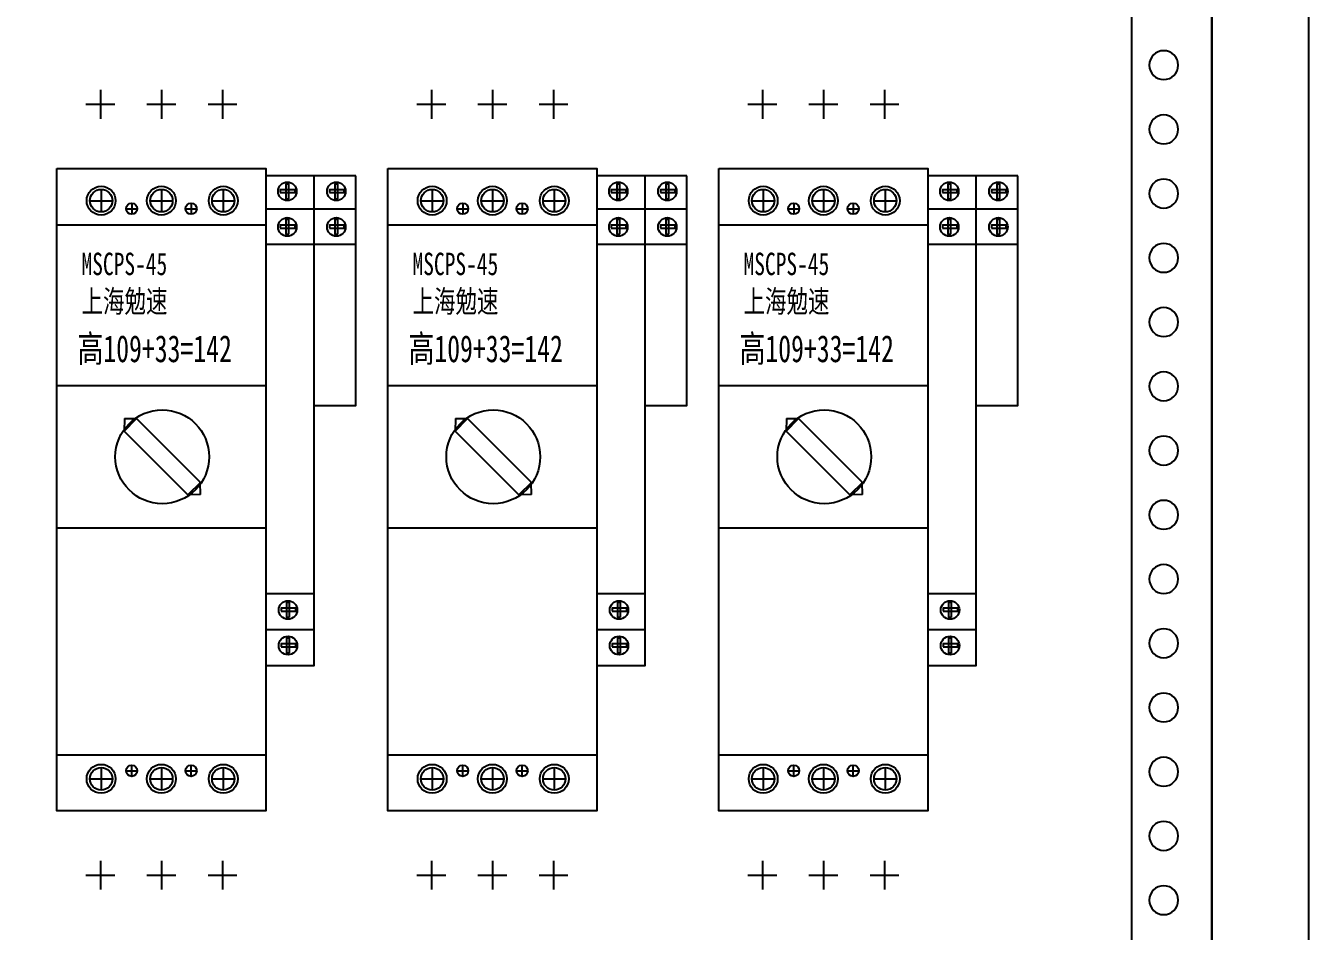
# Model space of a CAD drawing. Extents: x 1639574 to 1640374, y 397700 to 399700.
# Drawn here: x 1639974.6 to 1640373.7, y 398465.3 to 398747.3 of the extents above; entities that cross this region are included whole.
import ezdxf

# ---------------------------------------------------------------- set-up
doc = ezdxf.new("R2010")
doc.units = 0
doc.header["$MEASUREMENT"] = 0
for name, color, linetype in [('EQUIP-插座', 3, 'Continuous'), ('LY-JS-BJ', 7, 'Continuous'), ('布置图', 20, 'Continuous'), ('注释', 1, 'Continuous')]:
    doc.layers.add(name, color=color, linetype=linetype)
doc.styles.add('-宋体', font='', dxfattribs={"width": 0.65})
doc.styles.get('-宋体').set_extended_font_data('NSimSun')

# ---------------------------------------------------------------- blocks, each defined once
blk = doc.blocks.new('A$C621cb95d')
at = {"color": 0}
for p, q in [((93, -2.25), (65, -2.25)), ((13.75, -6.5), (13.75, -13.5)), ((32.5, -6.5), (32.5, -13.5)), ((51.75, -6.5), (51.75, -13.5)), ((10.25, -10), (17.25, -10)), ((29, -10), (36, -10)), ((48.25, -10), (55.25, -10)), ((65, -12.5), (93, -12.5)), ((0, -17.5), (65, -17.5)), ((65, -23.58), (93, -23.58)), ((0, -67.5), (65, -67.5)), ((21.04, -77.83), (20.87, -81.76)), ((21.04, -77.83), (24.76, -77.87)), ((44.67, -101.44), (44.6, -97.71)), ((44.67, -101.44), (40.74, -101.63)), ((65, -112), (0, -112)), ((65, -132.31), (80, -132.31)), ((65, -143.49), (80, -143.49)), ((0, -182.5), (65, -182.5)), ((13.75, -186.5), (13.75, -193.5)), ((32.5, -186.5), (32.5, -193.5)), ((51.75, -186.5), (51.75, -193.5)), ((10.25, -190), (17.25, -190)), ((29, -190), (36, -190)), ((48.25, -190), (55.25, -190))]:
    blk.add_line(p, q, dxfattribs=at)
at = {"color": 1}
for p, q in [((23.25, -10.9), (23.25, -14.1)), ((41.75, -10.9), (41.75, -14.1)), ((21.65, -12.5), (24.85, -12.5)), ((40.15, -12.5), (43.35, -12.5)), ((21.65, -187.5), (24.85, -187.5)), ((23.25, -189.1), (23.25, -185.9)), ((40.15, -187.5), (43.35, -187.5)), ((41.75, -189.1), (41.75, -185.9))]:
    blk.add_line(p, q, dxfattribs=at)
at = {"color": 0}
for points in [[(0, 0), (65, 0), (65, -200), (0, -200)], [(69.5, -7.47), (74.07, -7.47), (74.07, -6.58), (69.5, -6.58)], [(72.11, -9.39), (72.11, -4.81), (71.22, -4.81), (71.22, -9.39)], [(84.76, -7.47), (89.33, -7.47), (89.33, -6.58), (84.76, -6.58)], [(87.38, -9.39), (87.38, -4.81), (86.48, -4.81), (86.48, -9.39)], [(72.11, -20.46), (72.11, -15.89), (71.22, -15.89), (71.22, -20.46)], [(87.38, -20.46), (87.38, -15.89), (86.48, -15.89), (86.48, -20.46)], [(69.5, -18.55), (74.07, -18.55), (74.07, -17.66), (69.5, -17.66)], [(84.76, -18.55), (89.33, -18.55), (89.33, -17.66), (84.76, -17.66)], [(24.76, -77.87), (44.63, -97.74), (40.74, -101.63), (20.87, -81.76)], [(72.33, -139.72), (72.33, -135.15), (71.44, -135.15), (71.44, -139.72)], [(69.72, -137.81), (74.29, -137.81), (74.29, -136.91), (69.72, -136.91)], [(72.33, -150.79), (72.33, -146.22), (71.44, -146.22), (71.44, -150.79)], [(69.72, -148.88), (74.29, -148.88), (74.29, -147.99), (69.72, -147.99)]]:
    blk.add_lwpolyline(points, close=True, dxfattribs=at)
for points in [[(65, -154.68), (80, -154.68), (80, -2.25)], [(80, -73.75), (93, -73.75), (93, -2.25)]]:
    blk.add_lwpolyline(points, dxfattribs=at)
for centre, radius in [((13.75, -10), 4.5), ((13.75, -10), 3.5), ((32.5, -10), 4.5), ((32.5, -10), 3.5), ((51.75, -10), 4.5), ((51.75, -10), 3.5), ((71.68, -7.1), 2.89), ((86.94, -7.1), 2.89), ((71.68, -18.18), 2.89), ((86.94, -18.18), 2.89), ((32.75, -89.75), 14.59), ((71.9, -137.43), 2.89), ((71.9, -148.51), 2.89), ((13.75, -190), 4.5), ((13.75, -190), 3.5), ((32.5, -190), 4.5), ((32.5, -190), 3.5), ((51.75, -190), 4.5), ((51.75, -190), 3.5)]:
    blk.add_circle(centre, radius, dxfattribs=at)
at = {"layer": 'EQUIP-插座', "color": 1}
for p, q in [((13.5, 24.5), (13.5, 15.5)), ((32.5, 24.5), (32.5, 15.5)), ((51.5, 24.5), (51.5, 15.5)), ((9, 20), (18, 20)), ((28, 20), (37, 20)), ((47, 20), (56, 20)), ((13.5, -215.5), (13.5, -224.5)), ((32.5, -215.5), (32.5, -224.5)), ((51.5, -215.5), (51.5, -224.5)), ((9, -220), (18, -220)), ((28, -220), (37, -220)), ((47, -220), (56, -220))]:
    blk.add_line(p, q, dxfattribs=at)
at = {"layer": 'EQUIP-插座', "color": 4}
for centre in [(23.25, -12.5), (41.75, -12.5), (23.25, -187.5), (41.75, -187.5)]:
    blk.add_circle(centre, 1.75, dxfattribs=at)
at = {"color": 1, "style": '-宋体', "width": 0.7}
for s, height, p in [('MSCPS-45', 7, (7.64, -33.19)), ('上海勉速', 7, (7.64, -44.85)), ('高109+33=142', 8.4, (6.41, -60.28))]:
    blk.add_text(s, height=height, dxfattribs=at).set_placement(p)
blk = doc.blocks.new('KB0-MSCPS-45上海勉速-2024.1')
at = {"layer": '注释', "color": 6}
for centre in [(23.25, 192.5), (41.75, 192.5), (23.25, 17.5), (41.75, 17.5)]:
    blk.add_circle(centre, 1.75, dxfattribs=at)
at = {"color": 0}
blk.add_blockref('A$C621cb95d', (0, 205), dxfattribs=at)
blk = doc.blocks.new('*U27')
at = {"layer": 'LY-JS-BJ', "color": 6}
blk.add_circle((0, 0), 4.5, dxfattribs=at)
blk = doc.blocks.new('*U28')
at = {"layer": 'LY-JS-BJ', "color": 0, "linetype": 'ByBlock', "lineweight": -2, "transparency": 16777216}
for p in [(0, -840), (0, -860), (0, -880), (0, -900), (0, -920), (0, -940), (0, -960), (0, -980), (0, -1000), (0, -1020), (0, -1040), (0, -1060), (0, -1080), (0, -1100)]:
    blk.add_blockref('*U27', p, dxfattribs=at)

msp = doc.modelspace()

# ---------------------------------------------------------------- linework, layer by layer
at = {"layer": 'LY-JS-BJ', "color": 6, "ltscale": 50}
msp.add_lwpolyline([(1640343.69, 399644.99), (1640343.69, 397699.99)], dxfattribs=at)
at = {"layer": 'LY-JS-BJ', "color": 6, "lineweight": -3}
msp.add_lwpolyline([(1640318.69, 399584.99), (1640318.69, 397784.99), (1640343.69, 397784.99), (1640343.69, 399584.99)], close=True, dxfattribs=at)
at = {"layer": '布置图', "ltscale": 50}
msp.add_lwpolyline([(1639573.69, 399699.99), (1640373.69, 399699.99), (1640373.69, 397699.99), (1639573.69, 397699.99)], close=True, dxfattribs=at)

# ---------------------------------------------------------------- block references
at = {"color": 6}
for p in [(1639984.3, 398497.79), (1640087.3, 398497.79), (1640190.3, 398497.79)]:
    msp.add_blockref('KB0-MSCPS-45上海勉速-2024.1', p, dxfattribs=at)
at = {"layer": 'LY-JS-BJ', "color": 6, "lineweight": -3, "xscale": -1}
msp.add_blockref('*U28', (1640328.69, 399574.99), dxfattribs=at)

doc.saveas('drawing.dxf')
